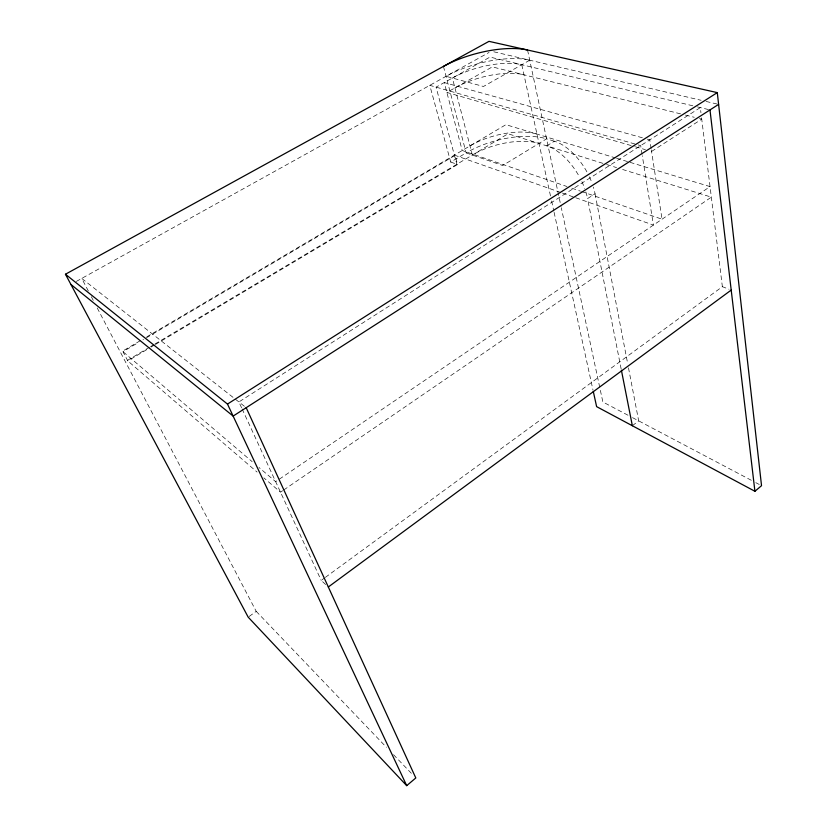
<?xml version="1.0" encoding="UTF-8"?>
<svg xmlns="http://www.w3.org/2000/svg" width="827" height="827" viewBox="0 0 827 827"><rect width="100%" height="100%" fill="white"/><g stroke="black" fill="none" stroke-linecap="round" stroke-linejoin="round"><path stroke-width="0.62" stroke-dasharray="4.13 3.1" d="M632.345 425.729L638.682 420.871L627.951 365.048M325.652 584.524L321.207 580.409L324.329 578.125M325.373 577.36L722.364 286.69L729 289.223M249.196 616.435L256.215 611.349L96.728 307.013M282.638 490.731L280.508 492.189L263.865 477.882M283.702 489.998L711.344 197.146L622.638 169.494M621.149 368.945L587.563 198.594L595.047 193.745A46.56 25.172 59.2 0 0 593.383 187.088M651.573 151.444L701.741 119.15L699.228 118.519M586.881 171.83A46.56 25.172 59.2 0 0 554.379 141.221L546.792 145.862A46.715 24.924 59.1 0 1 579.303 176.627M554.379 141.221L546.554 138.833L502.692 165.503L466.149 152.902L450.715 162.051L429.782 85.336L636.966 144.57M149.48 347.247L127.275 360.469L257.083 472.052M150.586 346.585L153.925 344.611M155.031 343.949L508.057 133.778L605.478 164.149M146.617 349.718L127.803 360.923L122.975 351.661L138.522 342.471M151.041 347.082L154.37 345.107M155.476 344.445L457.569 164.511L455.098 155.362L142.968 339.845M140.228 340.714L122.448 351.217L252.163 461.662M146.896 336.765L505.907 124.681L615.36 157.885M76.322 281.418L489.046 52.452M493.812 51.791L701.1 100.284M706.051 101.442L717.36 104.088M692.819 105.794L489.998 57.084L436.056 87.124L456.855 164.263M697.44 106.9L709.979 109.919M680.549 113.857L492.303 66.904L446.859 92.438L634.206 146.441M685.459 115.087L694.256 117.279M642.352 137.768L444.254 82.566L462.21 150.493L567.002 186.53M647.303 139.143L649.784 139.835L651.138 148.653M638.206 144.932L640.687 145.635L642.093 154.463M635.446 146.803L645.37 149.656M616.591 158.257L628.882 161.989M630.112 162.361L710.042 186.602L275.66 481.665L259.016 467.503M606.615 164.501L616.56 167.602M571.881 188.205L580.409 191.14M581.629 191.554L662.045 219.207L651.335 149.914M454.395 155.114L561.192 192.65M562.401 193.073L574.538 197.343M575.747 197.767L653.423 225.068L642.3 155.724M450.715 162.051L457.569 164.511M627.982 415.226L602.862 401.984L561.306 207.753M632.541 417.635L751.298 480.28M755.826 482.668L759.258 484.477M244.368 406.264L81.739 278.41L88.334 290.99M256.215 611.349L386.385 747.246M393.518 754.689L411.35 773.307M91.332 296.707L93.73 301.286M241.577 407.783L238.889 401.953L700.314 107.593L700.945 112.71M242.115 408.952L321.207 580.409M443.437 66.398L466.149 152.902A60.309 26.877 -14.8 0 1 546.554 138.833M550.493 195.937L521.775 64.723A52.049 20.21 -15.2 0 0 452.39 78.027L472.351 155.042A49.734 22.164 -14.8 0 1 539.008 143.433M551.599 200.982L553.811 211.071M554.09 212.332L593.031 390.23M527.554 50.013L561.037 206.492M595.047 193.745L627.714 363.777M701.575 117.827L722.364 286.69M581.888 181.682A46.715 24.924 59.1 0 1 584.73 188.515M585.867 191.916A46.715 24.924 59.1 0 1 587.563 198.594M589.444 176.864A46.56 25.172 59.2 0 1 591.625 181.981M469.984 145.903A50.013 21.947 -14.9 0 1 536.961 134.098M454.943 87.889A51.75 20.479 -15.2 0 1 523.977 74.802M529.735 60.195L483.485 86.473L446.042 76.311A63.11 24.521 -15.2 0 1 529.735 60.195"/><path stroke-width="1.24" d="M593.31 391.491L596.618 406.636L754.917 491.279L761.533 485.676L717.288 92.614L488.995 41.35L65.467 274.233L248.193 617.169L406.708 785.65L415.805 777.959L246.188 407.701M328.319 586.994L731.213 290.07M718.611 104.378L233.131 416.084L70.895 284.426M65.467 274.233L227.487 404.072L717.288 92.614M227.487 404.072L406.708 785.65M621.397 370.207L632.345 425.729M709.979 109.919L754.917 491.279M443.437 66.398A63.472 24.19 -15.2 0 1 527.554 50.013"/></g></svg>
